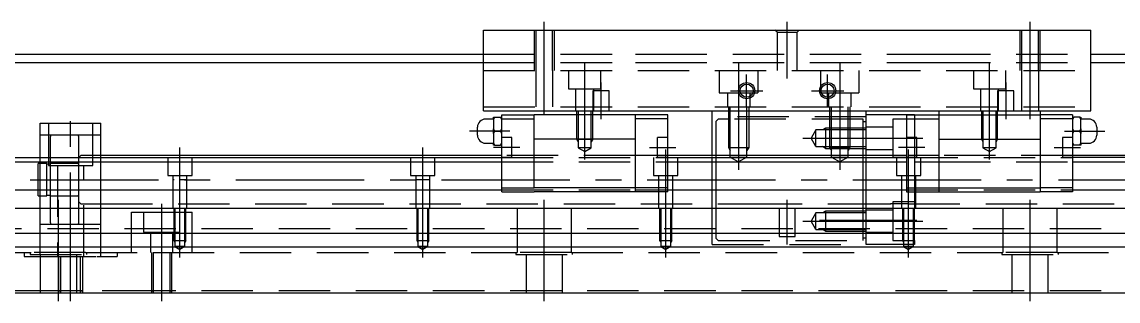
# Model space of a CAD drawing. Extents: x -94 to 621, y -24 to 282.
# Drawn here: x 41 to 311.7, y -2 to 67 of the extents above; entities that cross this region are included whole.
import ezdxf

# ---------------------------------------------------------------- set-up
doc = ezdxf.new("R2010")
doc.units = 0
doc.linetypes.add('CENTER', pattern=[50.8, 31.75, -6.35, 6.35, -6.35])
doc.linetypes.add('DASHED', pattern=[19.05, 12.7, -6.35])
doc.layers.get('0').update_dxf_attribs({"linetype": 'CONTINUOUS'})
doc.layers.add('CENTER', color=1, linetype='CENTER')

msp = doc.modelspace()

# ---------------------------------------------------------------- linework, layer by layer
at = {"color": 7, "linetype": 'CONTINUOUS'}
for p, q in [((155, 45), (155, 65)), ((155, 65), (305, 65)), ((305, 45), (305, 65)), ((-14, 59), (155, 59)), ((-6, 57), (155, 57)), ((305, 59), (474, 59)), ((305, 57), (466, 57)), ((155, 45), (305, 45)), ((157.43, 42.9), (157.43, 43.49)), ((157.43, 43.49), (157.72, 43.49)), ((157.72, 43.49), (157.43, 42.9)), ((157.72, 43.49), (159.19, 43.49)), ((159.19, 43.49), (159.5, 43.49)), ((159.45, 42.97), (159.19, 43.49)), ((159.5, 44), (167.5, 44)), ((159.5, 43.49), (159.5, 44)), ((159.5, 43.01), (159.5, 43.49)), ((192.5, 44.01), (167.5, 44.01)), ((167.5, 38), (167.5, 44.01)), ((192.5, 38), (192.5, 44.01)), ((200.5, 44), (192.5, 44)), ((200.5, 43.01), (200.5, 44)), ((211.5, 34), (211.5, 45)), ((249.5, 34), (249.5, 45)), ((261.5, 44), (249.5, 44)), ((259.5, 44), (259.5, 43.01)), ((259.5, 44), (267.5, 44)), ((267.5, 45), (267.5, 44.01)), ((267.5, 44.01), (292.5, 44.01)), ((267.5, 44.01), (267.5, 38)), ((292.5, 45), (292.5, 44.01)), ((292.5, 44.01), (292.5, 38)), ((300.5, 44), (292.5, 44)), ((300.5, 44), (300.5, 43.49)), ((300.5, 43.49), (300.81, 43.49)), ((300.5, 43.49), (300.5, 43.01)), ((300.81, 43.49), (300.55, 42.97)), ((302.28, 43.49), (300.81, 43.49)), ((302.28, 43.49), (302.57, 43.49)), ((302.57, 42.9), (302.28, 43.49)), ((302.57, 43.49), (302.57, 42.9)), ((45.5, 42), (60.5, 42)), ((45.5, 33.5), (45.5, 42)), ((60.5, 33.5), (60.5, 42)), ((153.5, 40), (153.5, 40.97)), ((157.43, 42.97), (155.5, 42.97)), ((157.43, 42.9), (157.43, 40.59)), ((159.19, 40), (159.5, 40.64)), ((159.5, 42.85), (159.45, 42.97)), ((159.5, 43.01), (167.5, 43.01)), ((159.5, 36.5), (159.5, 43.01)), ((200.5, 43.01), (192.5, 43.01)), ((200.5, 26), (200.5, 43.01)), ((259.5, 43.01), (259.5, 26)), ((259.5, 43.01), (267.5, 43.01)), ((300.5, 43.01), (292.5, 43.01)), ((300.5, 43.01), (300.5, 36.5)), ((300.55, 42.97), (300.5, 42.85)), ((300.5, 40.64), (300.81, 40)), ((304.5, 42.97), (302.57, 42.97)), ((302.57, 40.59), (302.57, 42.9)), ((306.5, 40.97), (306.5, 39.03)), ((153.5, 39.03), (153.5, 40)), ((157.43, 40.59), (157.72, 40)), ((157.43, 39.41), (157.43, 40.59)), ((157.72, 40), (157.43, 39.41)), ((157.43, 39.41), (157.43, 37.1)), ((157.72, 40), (159.19, 40)), ((159.5, 39.36), (159.19, 40)), ((192.5, 38), (167.5, 38)), ((167.5, 26), (167.5, 38)), ((192.5, 26), (192.5, 38)), ((267.5, 38), (292.5, 38)), ((267.5, 38), (267.5, 26)), ((292.5, 38), (292.5, 26)), ((300.81, 40), (300.5, 39.36)), ((302.28, 40), (300.81, 40)), ((302.28, 40), (302.57, 40.59)), ((302.57, 39.41), (302.28, 40)), ((302.57, 40.59), (302.57, 39.41)), ((302.57, 37.1), (302.57, 39.41)), ((155.5, 37.03), (157.43, 37.03)), ((157.43, 36.5), (157.43, 37.1)), ((157.43, 37.1), (157.72, 36.5)), ((157.72, 36.5), (157.43, 36.5)), ((157.72, 36.5), (159.19, 36.5)), ((159.19, 36.5), (159.5, 37.15)), ((159.5, 26), (159.5, 36.5)), ((300.5, 37.15), (300.81, 36.5)), ((300.5, 36.5), (300.5, 26)), ((300.81, 36.5), (300.5, 36.5)), ((302.28, 36.5), (300.81, 36.5)), ((302.28, 36.5), (302.57, 37.1)), ((302.57, 36.5), (302.28, 36.5)), ((302.57, 37.1), (302.57, 36.5)), ((302.57, 37.03), (304.5, 37.03)), ((0, 33.5), (159.5, 33.5)), ((159.5, 34), (60.5, 34)), ((259.5, 34), (200.5, 34)), ((200.5, 33.5), (259.5, 33.5)), ((405, 34), (300.5, 34)), ((460, 33.5), (300.5, 33.5)), ((0, 32.38), (159.5, 32.38)), ((200.5, 32.38), (259.5, 32.38)), ((300.5, 32.38), (460, 32.38)), ((0, 25.51), (159.5, 25.51)), ((159.5, 26), (167.5, 26)), ((159.5, 25), (159.5, 26)), ((159.5, 25), (167.5, 25)), ((192.5, 26), (167.5, 26)), ((192.5, 25), (167.5, 25)), ((192.5, 25), (192.5, 26)), ((200.5, 26), (192.5, 26)), ((200.5, 25), (192.5, 25)), ((200.5, 25), (200.5, 26)), ((200.5, 25.5), (259.5, 25.5)), ((259.5, 26), (259.5, 25)), ((259.5, 26), (267.5, 26)), ((259.5, 25), (267.5, 25)), ((267.5, 26), (292.5, 26)), ((267.5, 26), (267.5, 25)), ((267.5, 25), (292.5, 25)), ((300.5, 26), (292.5, 26)), ((292.5, 26), (292.5, 25)), ((300.5, 25), (292.5, 25)), ((300.5, 26), (300.5, 25)), ((300.5, 25.51), (460, 25.51)), ((0, 21), (460, 21)), ((460, 14.7), (0, 14.7)), ((460, 11.3), (0, 11.3)), ((0, 0), (460, 0))]:
    msp.add_line(p, q, dxfattribs=at)
at = {"color": 3, "linetype": 'DASHED'}
for p, q in [((167.5, 65), (167.5, 55)), ((167.93, 65), (167.93, 55)), ((172.07, 55), (172.07, 65)), ((172.5, 55), (172.5, 65)), ((227.5, 64.5), (227, 65)), ((232.5, 64.5), (233, 65)), ((287.5, 65), (287.5, 55)), ((287.93, 65), (287.93, 55)), ((292.07, 55), (292.07, 65)), ((292.5, 55), (292.5, 65)), ((227.5, 64.5), (227.5, 55)), ((227.5, 64.5), (232.5, 64.5)), ((232.5, 55), (232.5, 64.5)), ((155, 59), (192.5, 59)), ((155, 57), (192.5, 57)), ((192.5, 59), (197.5, 59)), ((192.5, 57), (197.5, 57)), ((197.5, 59), (262.5, 59)), ((197.5, 57), (262.5, 57)), ((262.5, 59), (267.5, 59)), ((262.5, 57), (267.5, 57)), ((267.5, 59), (305, 59)), ((267.5, 57), (305, 57)), ((155, 55), (305, 55)), ((167.93, 55), (167.93, 46)), ((172.07, 55), (172.07, 46)), ((176, 55), (176, 50.5)), ((184, 50.5), (184, 55)), ((213.25, 55), (213.25, 49.5)), ((222.75, 55), (222.75, 49.5)), ((238.25, 55), (238.25, 49.5)), ((247.75, 55), (247.75, 49.5)), ((276, 55), (276, 50.5)), ((284, 50.5), (284, 55)), ((287.93, 55), (287.93, 45)), ((292.07, 55), (292.07, 45)), ((176, 50.5), (184, 50.5)), ((177.75, 50.5), (177.75, 45)), ((184, 50), (182, 50)), ((182, 50), (182, 45)), ((182.25, 45), (182.25, 50.5)), ((186, 50), (184, 50)), ((186, 45), (186, 50)), ((213.25, 49.5), (222.75, 49.5)), ((215.25, 49.5), (215.25, 46)), ((220.75, 49.5), (220.75, 46)), ((238.25, 49.5), (247.75, 49.5)), ((240.25, 49.5), (240.25, 46)), ((245.75, 49.5), (245.75, 46)), ((276, 50.5), (284, 50.5)), ((277.75, 50.5), (277.75, 45)), ((284, 50), (282, 50)), ((282, 50), (282, 45)), ((282.25, 45), (282.25, 50.5)), ((286, 50), (284, 50)), ((286, 45), (286, 50)), ((155, 46), (305, 46)), ((178, 45), (178, 40.85)), ((178, 45), (178, 40.85)), ((178.38, 45), (178.38, 40.5)), ((181.62, 40.5), (181.62, 45)), ((182, 40.85), (182, 45)), ((182, 40.85), (182, 45)), ((182, 40.85), (182, 45)), ((249.5, 43.5), (211.5, 43.5)), ((215.5, 46), (215.5, 36)), ((215.93, 33.6), (215.93, 46)), ((220.07, 33.6), (220.07, 46)), ((220.5, 46), (220.5, 36)), ((240.5, 46), (240.5, 36)), ((240.93, 33.6), (240.93, 46)), ((245.07, 33.6), (245.07, 46)), ((245.5, 46), (245.5, 36)), ((261.5, 44), (261.5, 40.37)), ((278, 45), (278, 40.85)), ((278, 45), (278, 40.85)), ((278.38, 45), (278.38, 40.5)), ((281.62, 40.5), (281.62, 45)), ((282, 40.85), (282, 45)), ((282, 40.85), (282, 45)), ((47.5, 42), (47.5, 31.5)), ((58.5, 31.5), (58.5, 42)), ((178, 40.85), (178, 38)), ((182, 38), (182, 40.85)), ((213, 43), (212.5, 42.5)), ((212.5, 33.5), (212.5, 42.5)), ((215.5, 43), (213, 43)), ((248.76, 43), (215.5, 43)), ((239.5, 40.75), (238.75, 40.32)), ((240.5, 40.75), (239.5, 40.75)), ((239.5, 40.75), (239.5, 35.75)), ((245.5, 40.75), (240.5, 40.75)), ((249.5, 40.75), (245.5, 40.75)), ((248.76, 35.75), (248.76, 43)), ((248.76, 42.4), (249.5, 42.4)), ((256.1, 41), (249.5, 41)), ((261.5, 43), (256.1, 43)), ((256.1, 43), (256.1, 33.5)), ((278, 40.85), (278, 38)), ((282, 38), (282, 40.85)), ((48.3, 39), (45.5, 39)), ((48, 38.41), (48, 38.7)), ((48, 33.5), (48, 38.41)), ((54.7, 39), (48.3, 39)), ((60.5, 39), (54.7, 39)), ((55, 38.41), (55, 38.7)), ((55, 33.5), (55, 38.41)), ((162, 38.4), (159.5, 38.4)), ((162, 36), (162, 38.4)), ((178, 38), (182, 38)), ((178, 38), (178.38, 37.34)), ((178.38, 40.5), (178.38, 35.9)), ((181.62, 35.9), (181.62, 40.5)), ((182, 38), (181.62, 37.34)), ((198, 36), (198, 38.4)), ((200.5, 38.4), (198, 38.4)), ((237.1, 40.32), (235.91, 38.25)), ((237.1, 36.18), (235.91, 38.25)), ((239.5, 40.32), (237.1, 40.32)), ((237.1, 38.25), (237.1, 40.32)), ((237.1, 36.18), (237.1, 38.25)), ((249.5, 40.32), (239.5, 40.32)), ((262, 38.4), (259.5, 38.4)), ((261.5, 40.37), (261.5, 38.2)), ((261.5, 38.2), (261.5, 33.8)), ((262, 33.6), (262, 38.4)), ((278, 38), (282, 38)), ((278, 38), (278.38, 37.34)), ((278.38, 40.5), (278.38, 35.9)), ((281.62, 35.9), (281.62, 40.5)), ((282, 38), (281.62, 37.34)), ((298, 38.4), (298, 33.6)), ((300.5, 38.4), (298, 38.4)), ((162, 33.6), (162, 36)), ((178.38, 35.9), (180, 34.96)), ((181.62, 35.9), (178.38, 35.9)), ((180, 34.96), (181.62, 35.9)), ((198, 33.6), (198, 36)), ((215.5, 36), (220.5, 36)), ((215.5, 36), (215.93, 35.25)), ((220.5, 36), (220.07, 35.25)), ((237.1, 36.18), (239.5, 36.18)), ((239.5, 35.75), (238.75, 36.18)), ((239.5, 36.18), (249.5, 36.18)), ((239.5, 35.75), (249.5, 35.75)), ((240.5, 36), (245.5, 36)), ((240.5, 36), (240.93, 35.25)), ((245.5, 36), (245.07, 35.25)), ((248.76, 33.5), (248.76, 35.75)), ((249.5, 35.5), (256.1, 35.5)), ((278.38, 35.9), (280, 34.96)), ((281.62, 35.9), (278.38, 35.9)), ((280, 34.96), (281.62, 35.9)), ((45.5, 21), (45.5, 33.5)), ((48, 21), (48, 33.5)), ((55.5, 34), (55, 33.5)), ((55, 21), (55, 33.5)), ((60.5, 34), (55.5, 34)), ((60.5, 21), (60.5, 33.5)), ((77, 33.5), (77, 29)), ((83, 29), (83, 33.5)), ((137, 33.5), (137, 29)), ((143, 29), (143, 33.5)), ((192.5, 34), (159.5, 34)), ((159.5, 33.6), (162, 33.6)), ((159.5, 33.5), (200.5, 33.5)), ((200.5, 34), (192.5, 34)), ((197, 33.5), (197, 29)), ((198, 33.6), (200.5, 33.6)), ((203, 29), (203, 33.5)), ((211.5, 21), (211.5, 34)), ((212.5, 21), (212.5, 33.5)), ((215.93, 33.6), (218, 32.41)), ((215.93, 33.6), (220.07, 33.6)), ((220.07, 33.6), (218, 32.41)), ((240.93, 33.6), (243, 32.41)), ((240.93, 33.6), (245.07, 33.6)), ((245.07, 33.6), (243, 32.41)), ((248.76, 21), (248.76, 33.5)), ((249.5, 21), (249.5, 34)), ((261.5, 33.5), (256.1, 33.5)), ((257, 33.5), (257, 29)), ((259.5, 33.6), (262, 33.6)), ((259.5, 33.5), (300.5, 33.5)), ((267.5, 34), (260, 34)), ((261.5, 33.8), (261.5, 33.5)), ((261.5, 33.5), (261.5, 25)), ((263, 29), (263, 33.5)), ((300.5, 34), (267.5, 34)), ((298, 33.6), (300.5, 33.6)), ((45, 24), (45, 32)), ((47.1, 32), (45, 32)), ((47.1, 24), (47.1, 32)), ((48, 31.8), (47.1, 31.8)), ((47.5, 31.5), (58.5, 31.5)), ((48.3, 32), (48, 32)), ((54.7, 32), (48.3, 32)), ((49.75, 31.5), (49.75, 9)), ((54.8, 32), (54.7, 32)), ((56.25, 9), (56.25, 31.5)), ((159.5, 32.38), (200.5, 32.38)), ((242.5, 32.38), (267.5, 32.38)), ((267.5, 32.38), (300.5, 32.38)), ((77, 29), (83, 29)), ((78.25, 29), (78.25, 21)), ((78.62, 28), (78.5, 28)), ((78.5, 28), (78.5, 27.99)), ((78.5, 28), (78.5, 28)), ((81.38, 28), (80, 28)), ((81.5, 28), (81.38, 28)), ((81.5, 27.99), (81.5, 28)), ((81.5, 28), (81.5, 28)), ((81.75, 21), (81.75, 29)), ((137, 29), (143, 29)), ((138.25, 29), (138.25, 21)), ((140, 28), (138.5, 28)), ((138.62, 28), (138.5, 28)), ((138.5, 28), (138.5, 27.99)), ((138.5, 28), (138.5, 28)), ((140, 28), (138.62, 28)), ((141.5, 28), (140, 28)), ((141.38, 28), (140, 28)), ((141.5, 28), (141.38, 28)), ((141.5, 27.99), (141.5, 28)), ((141.5, 28), (141.5, 28)), ((141.75, 21), (141.75, 29)), ((197, 29), (203, 29)), ((198.25, 29), (198.25, 21)), ((201.75, 21), (201.75, 29)), ((257, 29), (263, 29)), ((258.25, 29), (258.25, 21)), ((261.75, 21), (261.75, 29)), ((159.5, 25.51), (192.5, 25.51)), ((192.5, 25.51), (200.5, 25.51)), ((259.5, 25.51), (300.5, 25.51)), ((261.5, 25), (261.5, 21)), ((45, 24), (47.1, 24)), ((47.1, 24.2), (48, 24.2)), ((48, 24), (48.3, 24)), ((48.3, 24), (54.7, 24)), ((54.7, 24), (54.8, 24)), ((55, 22.5), (55.5, 22)), ((55.5, 22), (60.5, 22)), ((60.5, 22), (213, 22)), ((213, 22), (216, 22)), ((216, 22), (221, 22)), ((221, 22), (249.32, 22)), ((249.32, 22), (250, 22)), ((250, 22), (255, 22)), ((255, 22), (255.6, 22)), ((260, 22), (255.5, 22)), ((256.1, 22.5), (256.1, 13)), ((261.5, 22.5), (256.1, 22.5)), ((260, 22), (405, 22)), ((45.5, 14.7), (45.5, 21)), ((48, 17.3), (48, 21)), ((55, 17.3), (55, 21)), ((60.5, 14.7), (60.5, 21)), ((68, 14.7), (68, 20)), ((68, 20), (78.5, 20)), ((71, 20), (71, 15)), ((78.5, 21), (78.5, 15.25)), ((78.5, 21), (78.5, 15.25)), ((78.5, 20), (81.5, 20)), ((78.77, 21), (78.77, 15)), ((80, 15), (80, 20)), ((81.23, 15), (81.23, 21)), ((81.5, 15.25), (81.5, 21)), ((81.5, 15.25), (81.5, 21)), ((81.5, 20), (83, 20)), ((83, 14.7), (83, 20)), ((138.5, 21), (138.5, 15.25)), ((138.5, 21), (138.5, 15.25)), ((138.75, 21), (141.25, 21)), ((138.77, 21), (138.77, 15)), ((141.23, 15), (141.23, 21)), ((141.5, 15.25), (141.5, 21)), ((141.5, 15.25), (141.5, 21)), ((163.29, 21), (163.29, 10)), ((176.71, 10), (176.71, 21)), ((198.5, 21), (198.5, 15.25)), ((198.5, 21), (198.5, 15.25)), ((198.77, 21), (198.77, 15)), ((201.23, 15), (201.23, 21)), ((201.5, 15.25), (201.5, 21)), ((201.5, 15.25), (201.5, 21)), ((211.5, 17), (211.5, 21)), ((212.5, 14.7), (212.5, 21)), ((228, 21), (228, 14)), ((232, 14), (232, 21)), ((237.1, 19.82), (235.91, 17.75)), ((237.1, 17.75), (237.1, 19.82)), ((239.5, 19.82), (237.1, 19.82)), ((239.5, 20.25), (238.75, 19.82)), ((239.5, 20.25), (239.5, 15.25)), ((240.5, 20.25), (239.5, 20.25)), ((249.5, 19.82), (239.5, 19.82)), ((245.5, 20.25), (240.5, 20.25)), ((249.5, 20.25), (245.5, 20.25)), ((248.76, 20.25), (248.76, 21)), ((248.76, 15.25), (248.76, 20.25)), ((249.5, 17), (249.5, 21)), ((256.1, 20.5), (249.5, 20.5)), ((258.5, 21), (258.5, 15.25)), ((258.5, 21), (258.5, 15.25)), ((258.77, 21), (258.77, 15)), ((261.23, 15), (261.23, 21)), ((261.5, 15.25), (261.5, 21)), ((261.5, 15.25), (261.5, 21)), ((261.5, 14.7), (261.5, 21)), ((283.29, 21), (283.29, 10)), ((296.71, 10), (296.71, 21)), ((45.5, 17), (48.3, 17)), ((48.3, 17), (54.7, 17)), ((54.7, 17), (60.5, 17)), ((211.5, 14.7), (211.5, 17)), ((237.1, 15.68), (235.91, 17.75)), ((237.1, 15.68), (237.1, 17.75)), ((249.5, 14.7), (249.5, 17)), ((460, 15.85), (0, 15.85)), ((45.5, 11.3), (45.5, 14.7)), ((60.5, 11.3), (60.5, 14.7)), ((68, 11.3), (68, 14.7)), ((71, 15), (80, 15)), ((72.75, 15), (72.75, 10)), ((78.25, 10), (78.25, 15)), ((78.5, 15.25), (78.5, 14.7)), ((78.5, 14.7), (78.5, 13)), ((78.77, 15), (78.77, 13)), ((81.23, 13), (81.23, 15)), ((81.5, 14.7), (81.5, 15.25)), ((81.5, 13), (81.5, 14.7)), ((83, 11.3), (83, 14.7)), ((138.5, 15.25), (138.5, 14.7)), ((138.5, 14.7), (138.5, 13)), ((138.77, 15), (138.77, 13)), ((141.23, 13), (141.23, 15)), ((141.5, 14.7), (141.5, 15.25)), ((141.5, 13), (141.5, 14.7)), ((198.5, 15.25), (198.5, 14.7)), ((198.5, 14.7), (198.5, 13)), ((198.77, 15), (198.77, 13)), ((201.23, 13), (201.23, 15)), ((201.5, 14.7), (201.5, 15.25)), ((201.5, 13), (201.5, 14.7)), ((211.5, 12), (211.5, 14.7)), ((212.5, 13.5), (212.5, 14.7)), ((228, 14), (232, 14)), ((237.1, 15.68), (239.5, 15.68)), ((239.5, 15.25), (238.75, 15.68)), ((239.5, 15.68), (249.5, 15.68)), ((239.5, 15.25), (249.5, 15.25)), ((248.76, 14.7), (248.76, 15.25)), ((248.76, 13), (248.76, 14.7)), ((248.76, 13.6), (249.5, 13.6)), ((249.5, 15), (256.1, 15)), ((249.5, 12), (249.5, 14.7)), ((258.5, 15.25), (258.5, 14.7)), ((258.5, 14.7), (258.5, 13)), ((258.77, 15), (258.77, 13)), ((261.23, 13), (261.23, 15)), ((261.5, 14.7), (261.5, 15.25)), ((261.5, 13), (261.5, 14.7)), ((261.5, 13), (261.5, 14.7)), ((45.5, 10), (45.5, 11.3)), ((60.5, 9), (60.5, 11.3)), ((68, 10), (68, 11.3)), ((78.5, 13), (81.5, 13)), ((78.5, 13), (78.77, 12.53)), ((78.77, 13), (78.77, 11.5)), ((81.23, 11.5), (78.77, 11.5)), ((78.77, 11.5), (80, 10.79)), ((81.23, 11.5), (80, 10.79)), ((81.23, 11.5), (81.23, 13)), ((81.5, 13), (81.23, 12.53)), ((83, 10), (83, 11.3)), ((138.5, 13), (141.5, 13)), ((138.5, 13), (138.77, 12.53)), ((138.77, 13), (138.77, 11.5)), ((141.23, 11.5), (138.77, 11.5)), ((138.77, 11.5), (140, 10.79)), ((141.23, 11.5), (140, 10.79)), ((141.23, 11.5), (141.23, 13)), ((141.5, 13), (141.23, 12.53)), ((198.5, 13), (201.5, 13)), ((198.5, 13), (198.77, 12.53)), ((198.77, 13), (198.77, 11.5)), ((201.23, 11.5), (198.77, 11.5)), ((198.77, 11.5), (200, 10.79)), ((201.23, 11.5), (200, 10.79)), ((201.23, 11.5), (201.23, 13)), ((201.5, 13), (201.23, 12.53)), ((211.5, 12), (249.5, 12)), ((212.5, 13.5), (213, 13)), ((213, 13), (248.76, 13)), ((261.5, 12), (249.5, 12)), ((256.1, 13), (261.5, 13)), ((258.5, 13), (261.5, 13)), ((258.5, 13), (258.77, 12.53)), ((258.77, 13), (258.77, 11.5)), ((261.23, 11.5), (258.77, 11.5)), ((258.77, 11.5), (260, 10.79)), ((261.23, 11.5), (260, 10.79)), ((261.23, 11.5), (261.23, 13)), ((261.5, 13), (261.23, 12.53)), ((261.5, 13), (261.5, 12)), ((0, 10), (43.29, 10)), ((41.5, 10), (41.5, 9)), ((41.5, 9), (46.5, 9)), ((43, 10), (43, 9.5)), ((43, 9.5), (57, 9.5)), ((56.71, 10), (43.29, 10)), ((45.5, 9.5), (45.5, 10)), ((45.5, 9.5), (45.5, 0)), ((46.5, 9), (59.5, 9)), ((50, 9), (50, 2)), ((50, 9), (50, 2)), ((50.5, 9), (55.5, 9)), ((50.54, 9), (50.54, 1.5)), ((54.5, 0), (54.5, 9.5)), ((55.46, 1.5), (55.46, 9)), ((56, 2), (56, 9)), ((56, 2), (56, 9)), ((56.71, 10), (163.29, 10)), ((57, 9.5), (57, 10)), ((59.5, 9), (64.5, 9)), ((64.5, 10), (64.5, 9)), ((73, 10), (73, 0)), ((73.4, 10), (77.6, 10)), ((73.4, 10), (77.6, 10)), ((73.43, 10), (73.43, 0)), ((77.57, 0), (77.57, 10)), ((78, 0), (78, 10)), ((163, 10), (163, 9.5)), ((163, 9.5), (177, 9.5)), ((176.71, 10), (163.29, 10)), ((165.5, 9.5), (165.5, 0)), ((174.5, 0), (174.5, 9.5)), ((176.71, 10), (283.29, 10)), ((177, 9.5), (177, 10)), ((283, 10), (283, 9.5)), ((283, 9.5), (297, 9.5)), ((296.71, 10), (283.29, 10)), ((285.5, 9.5), (285.5, 0)), ((294.5, 0), (294.5, 9.5)), ((296.71, 10), (403.29, 10)), ((297, 9.5), (297, 10)), ((50, 0.5), (11.5, 0.5)), ((50, 2), (50, 0)), ((50.5, 0.5), (50, 0.5)), ((50, 0.5), (50.5, 0.5)), ((55.5, 0.5), (50.5, 0.5)), ((50.54, 1.5), (50.54, 0)), ((55.46, 0), (55.46, 1.5)), ((56, 0.5), (55.5, 0.5)), ((55.5, 0.5), (56, 0.5)), ((56, 0), (56, 2)), ((73.5, 0.5), (56, 0.5)), ((73, 0.5), (73.5, 0.5)), ((74.03, 0.5), (73.5, 0.5)), ((76.97, 0.5), (74.03, 0.5)), ((77.5, 0.5), (76.97, 0.5)), ((460, 0.5), (77.5, 0.5)), ((77.5, 0.5), (78, 0.5))]:
    msp.add_line(p, q, dxfattribs=at)
at = {"color": 3, "linetype": 'CONTINUOUS'}
for centre in [(220, 50), (240, 50)]:
    msp.add_circle(centre, 2, dxfattribs=at)
at = {"color": 7, "linetype": 'CONTINUOUS'}
for centre in [(220, 50), (240, 50)]:
    msp.add_circle(centre, 1.62, dxfattribs=at)
for centre, start, end in [((155.5, 40.97), 90, 180), ((304.5, 40.97), 0, 90), ((155.5, 39.03), 180, 270), ((304.5, 39.03), 270, 360)]:
    msp.add_arc(centre, 2, start, end, dxfattribs=at)
at = {"color": 3, "linetype": 'DASHED'}
for centre, radius, start, end in [((48.3, 38.7), 0.3, 90, 180), ((54.7, 38.7), 0.3, 360, 90), ((54.8, 32.2), 0.2, 270, 0), ((54.8, 23.8), 0.2, 0, 90), ((48.3, 17.3), 0.3, 180, 270), ((54.7, 17.3), 0.3, 270, 0)]:
    msp.add_arc(centre, radius, start, end, dxfattribs=at)
at = {"layer": 'CENTER', "color": 1, "linetype": 'CENTER'}
for p, q in [((170, 44), (170, 67)), ((230, 53), (230, 67)), ((290, 43), (290, 67)), ((180, 32.96), (180, 57)), ((218, 57), (218, 30.41)), ((243, 57), (243, 30.41)), ((280, 32.96), (280, 57)), ((184, 52), (184, 43)), ((220, 46), (220, 54)), ((240, 46), (240, 54)), ((284, 52), (284, 43)), ((216, 50), (224, 50)), ((236, 50), (244, 50)), ((53, -2), (53, 44)), ((161.5, 40), (151.5, 40)), ((233.91, 38.25), (263.5, 38.25)), ((298.5, 40), (308.5, 40)), ((80, 8.79), (80, 36)), ((140, 8.79), (140, 36)), ((164, 36), (157.5, 36)), ((196, 36), (202.5, 36)), ((200, 8.79), (200, 35.5)), ((264, 36), (257.5, 36)), ((260, 8.79), (260, 35.5)), ((296, 36), (302.5, 36)), ((43, 28), (499, 28)), ((50, -2), (50, 23)), ((75.5, -2), (75.5, 22)), ((170, -2), (170, 23)), ((230, 12), (230, 23)), ((290, -2), (290, 23)), ((233.91, 17.75), (263.5, 17.75)), ((237.96, 18), (262, 18))]:
    msp.add_line(p, q, dxfattribs=at)

doc.saveas('drawing.dxf')
